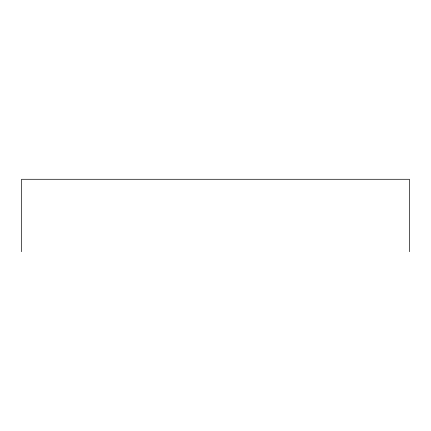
<?xml version="1.0" encoding="UTF-8"?>
<svg xmlns="http://www.w3.org/2000/svg" width="431" height="431" viewBox="0 0 431 431"><rect width="100%" height="100%" fill="white"/><g stroke="black" fill="none" stroke-linecap="round" stroke-linejoin="round"><path stroke-width="0.65" d="M409.45 251.715L409.45 179.285L21.55 179.285L21.55 251.715"/></g></svg>
